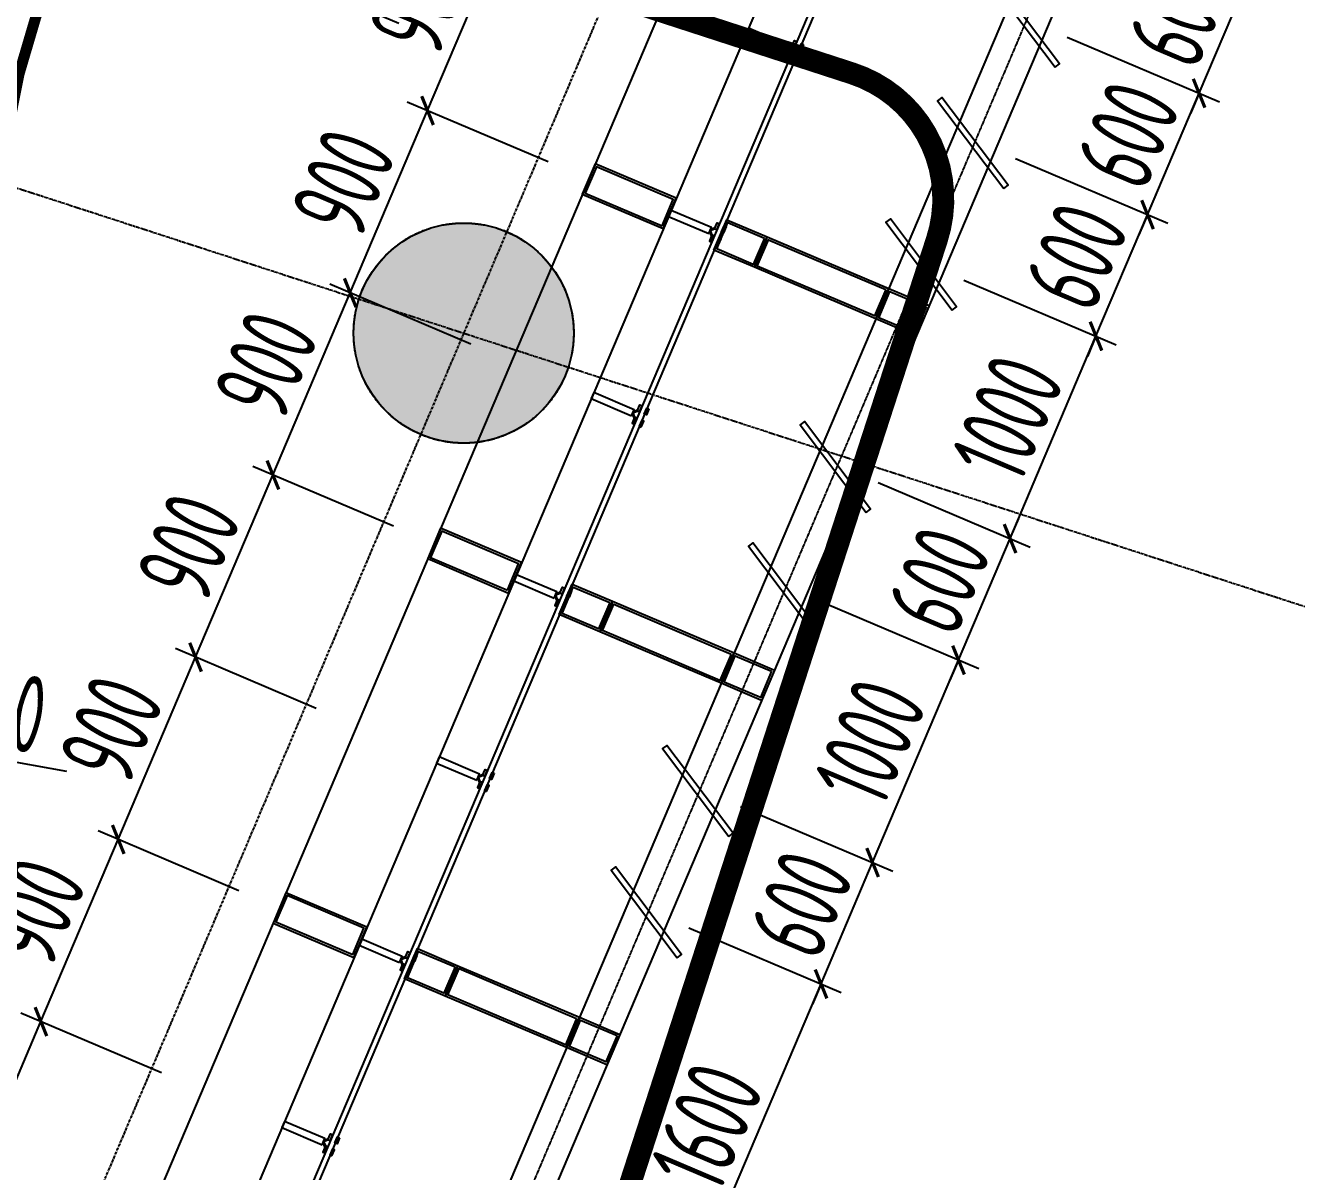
# Model space of a CAD drawing. Extents: x -3523 to 12007717, y -6694179 to 21431.
# Drawn here: x 11976951 to 11982732, y -6413793 to -6408581 of the extents above; entities that cross this region are included whole.
import ezdxf
from ezdxf.enums import TextEntityAlignment as Align
from ezdxf.xclip import XClip

# ---------------------------------------------------------------- set-up
doc = ezdxf.new("R2010")
doc.units = 0
doc.header["$LTSCALE"] = 10
doc.header["$MEASUREMENT"] = 0
doc.header["$XCLIPFRAME"] = 0
for name, pattern in [('A3-RG-axis-100$0$CENTER', [2, 1.25, -0.25, 0.25, -0.25]), ('A3-RI-4F$0$DASH', [0.35, 0.25, -0.1]), ('A3-SYMB-4F-100$0$$AUDIT_BAD_LTYPE2', [0]), ('DASHED2', [0.375, 0.25, -0.125])]:
    doc.linetypes.add(name, pattern=pattern)
for name, color, linetype in [('A-CLOD', 200, 'Continuous'), ('A3-RB-4F-100$0$A-DIMS-100', 1, 'Continuous'), ('A3-RG-axis-100$0$A-GRID', 1, 'A3-RG-axis-100$0$CENTER'), ('A3-RI-4F$0$$1$A-STRS-HRAL', 80, 'Continuous'), ('A3-RI-4F$0$A-DETAILS', 11, 'Continuous'), ('A3-RI-4F$0$A-FACD-ALUM', 30, 'Continuous'), ('A3-RI-4F$0$A-FLOR', 2, 'Continuous'), ('A3-RI-4F$0$A-GLAZ', 140, 'Continuous'), ('A3-RI-4F$0$A-STRS-HRAL', 80, 'Continuous'), ('A3-RS-1F$0$A-HATH-GRAY', 8, 'Continuous'), ('A3-RS-1F$0$A-WALL', 7, 'Continuous'), ('A3-SYMB-4F-100$0$$AUDIT_BAD_LAYER1', 7, 'Continuous'), ('A3-SYMB-4F-100$0$A-SYMB', 4, 'Continuous')]:
    doc.layers.add(name, color=color, linetype=linetype)
doc.layers.add('A3-RI-4F$0$临时层', color=140, linetype='Continuous', plot=False)
doc.styles.add('A3-RB-4F-100$0$XD2008', font='xd-hzs.shx', dxfattribs={"width": 0.7, "bigfont": 'xd-hztxt.shx'})
doc.styles.add('A3-SYMB-4F-100$0$XD2008', font='hzs.shx', dxfattribs={"width": 0.7, "bigfont": 'hztxt.shx'})
doc.dimstyles.new('A3-RB-4F-100$0$XD100', dxfattribs={"dimscale": 100, "dimtxt": 3.5, "dimasz": 1.5, "dimexe": 1, "dimexo": 2, "dimgap": 0.5, "dimtad": 1, "dimdec": 0, "dimdsep": 46, "dimtxsty": 'A3-RB-4F-100$0$XD2008', "dimcen": 2.5, "dimclrt": 4, "dimaunit": 1, "dimadec": 0, "dimazin": 0, "dimtfac": 1, "dimtdec": 0, "dimtix": 1, "dimtmove": 0, "dimatfit": 3, "dimfxl": 0, "dimtolj": 1, "dimtzin": 0, "dimarcsym": 0})
doc.dimstyles.new('A3-RB-4F-100$0$XD100$0', dxfattribs={"dimscale": 100, "dimtxt": 3.5, "dimasz": 1, "dimexe": 1, "dimexo": 2, "dimgap": 0.5, "dimtad": 1, "dimdec": 0, "dimdsep": 46, "dimtxsty": 'A3-RB-4F-100$0$XD2008', "dimblk1": 'A3-RB-4F-100$0$_ARCHTICK', "dimblk2": 'A3-RB-4F-100$0$_ARCHTICK', "dimsah": 1, "dimcen": 2.5, "dimclrt": 4, "dimaunit": 1, "dimadec": 0, "dimazin": 0, "dimtfac": 1, "dimtdec": 0, "dimtix": 1, "dimtmove": 0, "dimatfit": 3, "dimfxl": 0, "dimtolj": 1, "dimtzin": 0, "dimarcsym": 0})

# ---------------------------------------------------------------- blocks, each defined once
blk = doc.blocks.new('A3-RI-4F')
at = {"layer": 'A3-RI-4F$0$$1$A-STRS-HRAL'}
blk.add_lwpolyline([(11978237.5, -6391710.7), (11986780.8, -6392158.5), (11972568.2, -6425641.2)], dxfattribs=at)
at = {"layer": 'A3-RI-4F$0$A-DETAILS'}
for p, q in [((11980414.4, -6408692.4), (11980422.4, -6408712)), ((11980417.2, -6408685.8), (11980436.8, -6408677.9)), ((11980417.2, -6408685.8), (11980425.1, -6408705.5)), ((11980419.9, -6408679.3), (11980439.6, -6408671.4)), ((11980068.3, -6409507.8), (11980087.9, -6409499.8)), ((11980062.8, -6409520.8), (11980070.7, -6409540.5)), ((11980065.5, -6409514.3), (11980085.2, -6409506.4)), ((11980065.5, -6409514.3), (11980073.5, -6409534)), ((11979711.1, -6410349.3), (11979719, -6410368.9)), ((11979713.9, -6410342.8), (11979733.5, -6410334.8)), ((11979713.9, -6410342.8), (11979721.8, -6410362.4)), ((11979716.6, -6410336.2), (11979736.3, -6410328.3)), ((11979359.4, -6411177.7), (11979367.4, -6411197.4)), ((11979362.2, -6411171.2), (11979381.9, -6411163.3)), ((11979362.2, -6411171.2), (11979370.1, -6411190.9)), ((11979365, -6411164.7), (11979384.6, -6411156.8)), ((11979013.3, -6411993.2), (11979033, -6411985.2)), ((11979007.8, -6412006.2), (11979015.7, -6412025.8)), ((11979010.5, -6411999.7), (11979030.2, -6411991.7)), ((11979010.5, -6411999.7), (11979018.5, -6412019.3)), ((11978656.1, -6412834.6), (11978664.1, -6412854.3)), ((11978658.9, -6412828.1), (11978678.6, -6412820.2)), ((11978658.9, -6412828.1), (11978666.8, -6412847.8)), ((11978661.6, -6412821.6), (11978681.3, -6412813.7)), ((11978304.5, -6413663.1), (11978312.4, -6413682.8)), ((11978307.2, -6413656.6), (11978326.9, -6413648.6)), ((11978307.2, -6413656.6), (11978315.2, -6413676.2)), ((11978310, -6413650.1), (11978329.7, -6413642.1))]:
    blk.add_line(p, q, dxfattribs=at)
blk.add_lwpolyline([(11978189, -6391860.1), (11978365.4, -6391316.9), (11987372.2, -6391788.9), (11973314.7, -6424906.3)], dxfattribs=at)
for points in [[(11980411.3, -6408699.7), (11980423, -6408672), (11980238.9, -6408593.9), (11980227.2, -6408621.5)], [(11980457.8, -6408654.2), (11980446, -6408681.8), (11980436.8, -6408677.9), (11980448.6, -6408650.3)], [(11980490, -6408667.9), (11980478.3, -6408695.5), (11980469.1, -6408691.6), (11980480.8, -6408664)], [(11980422.6, -6408737), (11980434.3, -6408709.4), (11980425.1, -6408705.5), (11980413.4, -6408733.1)], [(11980454.8, -6408750.7), (11980466.5, -6408723.1), (11980457.3, -6408719.2), (11980445.6, -6408746.8)], [(11979852.1, -6409505.2), (11979910.7, -6409367.1), (11979542.5, -6409210.8), (11979483.9, -6409348.9)], [(11979846.8, -6409492.1), (11979897.6, -6409372.4), (11979547.8, -6409223.9), (11979497, -6409343.6)], [(11980059.7, -6409528.1), (11980071.4, -6409500.5), (11979887.3, -6409422.3), (11979875.6, -6409450)], [(11980324.9, -6409542.9), (11980266.3, -6409681), (11980082.2, -6409602.9), (11980140.8, -6409464.8)], [(11980106.1, -6409482.6), (11980094.4, -6409510.3), (11980085.2, -6409506.4), (11980096.9, -6409478.7)], [(11980311.8, -6409548.2), (11980261, -6409667.9), (11980095.4, -6409597.6), (11980146.1, -6409477.9)], [(11980138.3, -6409496.3), (11980126.6, -6409523.9), (11980117.4, -6409520), (11980129.1, -6409492.4)], [(11980070.9, -6409565.5), (11980082.7, -6409537.9), (11980073.5, -6409534), (11980061.7, -6409561.6)], [(11980103.2, -6409579.2), (11980114.9, -6409551.6), (11980105.7, -6409547.6), (11980094, -6409575.3)], [(11980877.3, -6409777.4), (11980818.6, -6409915.5), (11980266.3, -6409681), (11980324.9, -6409542.9)], [(11980864.1, -6409782.7), (11980813.3, -6409902.3), (11980279.5, -6409675.7), (11980330.2, -6409556.1)], [(11981061.4, -6409855.5), (11981002.7, -6409993.6), (11980818.6, -6409915.5), (11980877.3, -6409777.4)], [(11981048.2, -6409860.8), (11980997.4, -6409980.5), (11980831.8, -6409910.2), (11980882.5, -6409790.5)], [(11979708, -6410356.6), (11979719.7, -6410328.9), (11979535.6, -6410250.8), (11979523.9, -6410278.4)], [(11979754.5, -6410311.1), (11979742.7, -6410338.7), (11979733.5, -6410334.8), (11979745.3, -6410307.2)], [(11979719.3, -6410393.9), (11979731, -6410366.3), (11979721.8, -6410362.4), (11979710.1, -6410390)], [(11979786.7, -6410324.8), (11979775, -6410352.4), (11979765.7, -6410348.5), (11979777.5, -6410320.9)], [(11979751.5, -6410407.6), (11979763.2, -6410380), (11979754, -6410376.1), (11979742.3, -6410403.7)], [(11979148.8, -6411162.1), (11979207.4, -6411024), (11978839.2, -6410867.7), (11978780.6, -6411005.8)], [(11979143.5, -6411149), (11979194.3, -6411029.3), (11978844.5, -6410880.8), (11978793.7, -6411000.5)], [(11979356.3, -6411185), (11979368.1, -6411157.4), (11979184, -6411079.3), (11979172.2, -6411106.9)], [(11979621.6, -6411199.9), (11979563, -6411337.9), (11979378.9, -6411259.8), (11979437.5, -6411121.7)], [(11979402.8, -6411139.6), (11979391.1, -6411167.2), (11979381.9, -6411163.3), (11979393.6, -6411135.6)], [(11979608.5, -6411205.2), (11979557.7, -6411324.8), (11979392, -6411254.5), (11979442.8, -6411134.8)], [(11979435, -6411153.2), (11979423.3, -6411180.8), (11979414.1, -6411176.9), (11979425.8, -6411149.3)], [(11979367.6, -6411222.4), (11979379.4, -6411194.8), (11979370.1, -6411190.9), (11979358.4, -6411218.5)], [(11979399.8, -6411236.1), (11979411.6, -6411208.5), (11979402.4, -6411204.6), (11979390.6, -6411232.2)], [(11980173.9, -6411434.3), (11980115.3, -6411572.4), (11979563, -6411337.9), (11979621.6, -6411199.9)], [(11980160.8, -6411439.6), (11980110, -6411559.3), (11979576.1, -6411332.6), (11979626.9, -6411213)], [(11980358, -6411512.4), (11980299.4, -6411650.5), (11980115.3, -6411572.4), (11980173.9, -6411434.3)], [(11980344.9, -6411517.7), (11980294.1, -6411637.4), (11980128.4, -6411567.1), (11980179.2, -6411447.4)], [(11979004.7, -6412013.5), (11979016.4, -6411985.9), (11978832.3, -6411907.7), (11978820.6, -6411935.3)], [(11979051.1, -6411968), (11979039.4, -6411995.6), (11979030.2, -6411991.7), (11979041.9, -6411964.1)], [(11979083.4, -6411981.7), (11979071.6, -6412009.3), (11979062.4, -6412005.4), (11979074.2, -6411977.8)], [(11979016, -6412050.9), (11979027.7, -6412023.2), (11979018.5, -6412019.3), (11979006.8, -6412046.9)], [(11979048.2, -6412064.5), (11979059.9, -6412036.9), (11979050.7, -6412033), (11979039, -6412060.6)], [(11978445.5, -6412819), (11978504.1, -6412680.9), (11978135.9, -6412524.6), (11978077.3, -6412662.7)], [(11978440.2, -6412805.9), (11978491, -6412686.2), (11978141.2, -6412537.8), (11978090.4, -6412657.4)], [(11978653, -6412841.9), (11978664.7, -6412814.3), (11978480.6, -6412736.2), (11978468.9, -6412763.8)], [(11978918.3, -6412856.8), (11978859.7, -6412994.8), (11978675.6, -6412916.7), (11978734.2, -6412778.6)], [(11978699.5, -6412796.5), (11978687.8, -6412824.1), (11978678.6, -6412820.2), (11978690.3, -6412792.6)], [(11978905.2, -6412862.1), (11978854.4, -6412981.7), (11978688.7, -6412911.4), (11978739.5, -6412791.7)], [(11978664.3, -6412879.3), (11978676, -6412851.7), (11978666.8, -6412847.8), (11978655.1, -6412875.4)], [(11978731.7, -6412810.1), (11978720, -6412837.8), (11978710.8, -6412833.8), (11978722.5, -6412806.2)], [(11979470.6, -6413091.2), (11979412, -6413229.3), (11978859.7, -6412994.8), (11978918.3, -6412856.8)], [(11978696.5, -6412893), (11978708.3, -6412865.4), (11978699.1, -6412861.5), (11978687.3, -6412889.1)], [(11979457.5, -6413096.5), (11979406.7, -6413216.2), (11978872.8, -6412989.5), (11978923.6, -6412869.9)], [(11979654.7, -6413169.3), (11979596.1, -6413307.4), (11979412, -6413229.3), (11979470.6, -6413091.2)], [(11979641.6, -6413174.6), (11979590.8, -6413294.3), (11979425.1, -6413224), (11979475.9, -6413104.3)], [(11978301.4, -6413670.4), (11978313.1, -6413642.8), (11978129, -6413564.6), (11978117.3, -6413592.2)], [(11978347.8, -6413624.9), (11978336.1, -6413652.5), (11978326.9, -6413648.6), (11978338.6, -6413621)], [(11978380, -6413638.6), (11978368.3, -6413666.2), (11978359.1, -6413662.3), (11978370.8, -6413634.7)], [(11978312.7, -6413707.8), (11978324.4, -6413680.2), (11978315.2, -6413676.2), (11978303.5, -6413703.9)], [(11978344.9, -6413721.4), (11978356.6, -6413693.8), (11978347.4, -6413689.9), (11978335.7, -6413717.5)]]:
    blk.add_lwpolyline(points, close=True, dxfattribs=at)
at = {"layer": 'A3-RI-4F$0$A-FACD-ALUM'}
for points in [[(11981634.6, -6408771.2), (11981654.6, -6408756.1), (11981353.7, -6408356.8), (11981333.7, -6408371.9)], [(11981400.2, -6409323.5), (11981420.2, -6409308.4), (11981119.2, -6408909.1), (11981099.3, -6408924.2)], [(11981165.7, -6409875.8), (11981185.7, -6409860.7), (11980884.8, -6409461.4), (11980864.8, -6409476.5)], [(11980775, -6410796.3), (11980795, -6410781.2), (11980494.1, -6410381.9), (11980474.1, -6410397)], [(11980540.6, -6411348.6), (11980560.5, -6411333.5), (11980259.6, -6410934.2), (11980239.7, -6410949.3)], [(11980149.8, -6412269.1), (11980169.8, -6412254), (11979868.9, -6411854.7), (11979848.9, -6411869.8)], [(11979915.4, -6412821.4), (11979935.4, -6412806.4), (11979634.5, -6412407), (11979614.5, -6412422.1)]]:
    blk.add_lwpolyline(points, close=True, dxfattribs=at)
at = {"layer": 'A3-RI-4F$0$A-FLOR', "linetype": 'A3-RI-4F$0$DASH', "const_width": 50}
blk.add_lwpolyline([(11968757.9, -6413465.9, -0.216553), (11974751.3, -6410645.7), (11975051.6, -6408978.4), (11976779.4, -6409539.8), (11976814.5, -6409345.1, -0.16088), (11978533.3, -6405952.9, 0.089363), (11981166.4, -6401870), (11983808.4, -6393738.5), (11978173.5, -6391907.6)], format="xyb", dxfattribs=at)
at = {"layer": 'A3-RI-4F$0$A-GLAZ'}
for p, q in [((11988804.6, -6391613.6), (11974465.3, -6425394.8)), ((11988508.9, -6391798.4), (11974281.2, -6425316.6))]:
    blk.add_line(p, q, dxfattribs=at)
for points in [[(11977951.2, -6391782.8), (11978187, -6391057.2), (11987741.9, -6391557.9), (11973544.8, -6425004)], [(11977975, -6391790.5), (11978204.8, -6391083.2), (11987704.9, -6391581), (11973521.8, -6424994.3)]]:
    blk.add_lwpolyline(points, dxfattribs=at)
at = {"layer": 'A3-RI-4F$0$A-GLAZ', "linetype": 'A3-RI-4F$0$DASH'}
blk.add_lwpolyline([(11987700.3, -6391655.9), (11988656.7, -6391706), (11974373.3, -6425355.7)], dxfattribs=at)
at = {"layer": 'A3-RI-4F$0$A-STRS-HRAL'}
for radius, start in [(6150, 136.17019), (6000, 136.26445)]:
    blk.add_arc((11982752.9, -6410223.2), radius, start, 169.79059, dxfattribs=at)
at = {"layer": 'A3-RI-4F$0$临时层'}
blk.add_circle((11978944.3, -6409980.3), 500.5, dxfattribs=at)
blk = doc.blocks.new('A3-RG-axis-100')
at = {"layer": 'A3-RG-axis-100$0$A-GRID'}
for p, q in [((11907916.9, -6386902.1), (12002104.9, -6417505.7)), ((11987492, -6389843.2), (11971114.4, -6428426.5))]:
    blk.add_line(p, q, dxfattribs=at)
blk = doc.blocks.new('A3-SYMB-4F-100$0$ECADI-TAG-HGHT（国标）')
at = {"color": 1, "const_width": 0.5}
blk.add_lwpolyline([(-2.121, 2.121), (0, 0), (2.121, 2.121)], dxfattribs=at)
at = {"color": 1}
blk.add_point((-1.481, 4.6), dxfattribs=at)
at = {"layer": 'A3-SYMB-4F-100$0$$AUDIT_BAD_LAYER1', "color": 1, "linetype": 'A3-SYMB-4F-100$0$$AUDIT_BAD_LTYPE2'}
blk.add_line((-2.121, 2.121), (11.768, 2.121), dxfattribs=at)
at = {"style": 'A3-SYMB-4F-100$0$XD2008', "width": 0.7}
blk.add_attdef('FL', text='', height=3, dxfattribs=at).set_placement((-2.689, 2.967), align=Align.RIGHT)
for tag, p in [('F.F.L.', (2.284, 2.967)), ('T.O.S.', (2.284, -1.104))]:
    blk.add_attdef(tag, p, '', height=3, dxfattribs=at)
blk = doc.blocks.new('A3-SYMB-4F-100')
at = {"layer": 'A3-SYMB-4F-100$0$A-SYMB'}
ref = blk.add_blockref('A3-SYMB-4F-100$0$ECADI-TAG-HGHT（国标）', (11977482.6, -6408306.5), dxfattribs=dict(at, xscale=100, yscale=100, rotation=337))
ref.add_attrib('F.F.L.', '9.450', (11977447.9, -6407969.4), dxfattribs={"layer": '0', "height": 300, "rotation": 337, "style": 'A3-SYMB-4F-100$0$XD2008', "width": 0.7})
blk = doc.blocks.new('A3-RB-4F-100$0$_ARCHTICK')
at = {"color": 0, "linetype": 'ByBlock', "const_width": 0.15}
blk.add_lwpolyline([(-0.5, -0.5), (0.5, 0.5)], dxfattribs=at)
blk = doc.blocks.new('*D2787')
at = {"layer": 'A3-RB-4F-100$0$A-DIMS-100', "color": 0, "lineweight": -2}
for p, q in [((11979680.8, -6408373.3), (11979039.6, -6408101.1)), ((11978780, -6408968.6), (11979131.7, -6408140.2)), ((11979329.1, -6409201.7), (11978688, -6408929.6))]:
    blk.add_line(p, q, dxfattribs=at)
at = {"layer": 'Defpoints', "color": 0}
for p in [(11979131.7, -6408140.2), (11979864.9, -6408451.4), (11979513.2, -6409279.9)]:
    blk.add_point(p, dxfattribs=at)
at = {"layer": 'A3-RB-4F-100$0$A-DIMS-100', "color": 0, "lineweight": -2, "xscale": 100, "yscale": 100, "zscale": 100}
for p, rotation in [((11979131.7, -6408140.2), 67.00000002036309), ((11978780, -6408968.6), 247.0000000203631)]:
    blk.add_blockref('A3-RB-4F-100$0$_ARCHTICK', p, dxfattribs=dict(at, rotation=rotation))
at = {"layer": 'A3-RB-4F-100$0$A-DIMS-100', "color": 4, "insert": (11978748.7, -6408466.5), "char_height": 350, "attachment_point": 5, "rotation": 67, "style": 'A3-RB-4F-100$0$XD2008'}
blk.add_mtext('\\A1;900', dxfattribs=at)
blk = doc.blocks.new('*D2822')
at = {"layer": 'A3-RB-4F-100$0$A-DIMS-100', "color": 0, "lineweight": -2}
for p, q in [((11978428.4, -6409797.1), (11978780, -6408968.6)), ((11979329.1, -6409201.7), (11978688, -6408929.6)), ((11978977.5, -6410030.2), (11978336.3, -6409758))]:
    blk.add_line(p, q, dxfattribs=at)
at = {"layer": 'Defpoints', "color": 0}
for p in [(11978780, -6408968.6), (11979513.2, -6409279.9), (11979161.6, -6410108.3)]:
    blk.add_point(p, dxfattribs=at)
at = {"layer": 'A3-RB-4F-100$0$A-DIMS-100', "color": 0, "lineweight": -2, "xscale": 100, "yscale": 100, "zscale": 100}
for p, rotation in [((11978780, -6408968.6), 67.00000002031676), ((11978428.4, -6409797.1), 247.0000000203168)]:
    blk.add_blockref('A3-RB-4F-100$0$_ARCHTICK', p, dxfattribs=dict(at, rotation=rotation))
at = {"layer": 'A3-RB-4F-100$0$A-DIMS-100', "color": 4, "insert": (11978397.1, -6409295), "char_height": 350, "attachment_point": 5, "rotation": 67, "style": 'A3-RB-4F-100$0$XD2008'}
blk.add_mtext('\\A1;900', dxfattribs=at)
blk = doc.blocks.new('*D2823')
at = {"layer": 'A3-RB-4F-100$0$A-DIMS-100', "color": 0, "lineweight": -2}
for p, q in [((11978977.5, -6410030.2), (11978336.3, -6409758)), ((11978076.7, -6410625.5), (11978428.4, -6409797.1)), ((11978625.8, -6410858.6), (11977984.7, -6410586.5))]:
    blk.add_line(p, q, dxfattribs=at)
at = {"layer": 'Defpoints', "color": 0}
for p in [(11978428.4, -6409797.1), (11979161.6, -6410108.3), (11978809.9, -6410936.8)]:
    blk.add_point(p, dxfattribs=at)
at = {"layer": 'A3-RB-4F-100$0$A-DIMS-100', "color": 0, "lineweight": -2, "xscale": 100, "yscale": 100, "zscale": 100}
for p, rotation in [((11978428.4, -6409797.1), 67.00000002036309), ((11978076.7, -6410625.5), 247.0000000203631)]:
    blk.add_blockref('A3-RB-4F-100$0$_ARCHTICK', p, dxfattribs=dict(at, rotation=rotation))
at = {"layer": 'A3-RB-4F-100$0$A-DIMS-100', "color": 4, "insert": (11978045.4, -6410123.4), "char_height": 350, "attachment_point": 5, "rotation": 67, "style": 'A3-RB-4F-100$0$XD2008'}
blk.add_mtext('\\A1;900', dxfattribs=at)
blk = doc.blocks.new('*D2824')
at = {"layer": 'A3-RB-4F-100$0$A-DIMS-100', "color": 0, "lineweight": -2}
for p, q in [((11978625.8, -6410858.6), (11977984.7, -6410586.5)), ((11977725, -6411454), (11978076.7, -6410625.5)), ((11978274.1, -6411687.1), (11977633, -6411414.9))]:
    blk.add_line(p, q, dxfattribs=at)
at = {"layer": 'Defpoints', "color": 0}
for p in [(11978076.7, -6410625.5), (11978809.9, -6410936.8), (11978458.2, -6411765.2)]:
    blk.add_point(p, dxfattribs=at)
at = {"layer": 'A3-RB-4F-100$0$A-DIMS-100', "color": 0, "lineweight": -2, "xscale": 100, "yscale": 100, "zscale": 100}
for p, rotation in [((11978076.7, -6410625.5), 67.00000002023077), ((11977725, -6411454), 247.0000000202308)]:
    blk.add_blockref('A3-RB-4F-100$0$_ARCHTICK', p, dxfattribs=dict(at, rotation=rotation))
at = {"layer": 'A3-RB-4F-100$0$A-DIMS-100', "color": 4, "insert": (11977693.8, -6410951.9), "char_height": 350, "attachment_point": 5, "rotation": 67, "style": 'A3-RB-4F-100$0$XD2008'}
blk.add_mtext('\\A1;900', dxfattribs=at)
blk = doc.blocks.new('*D2825')
at = {"layer": 'A3-RB-4F-100$0$A-DIMS-100', "color": 0, "lineweight": -2}
for p, q in [((11977373.4, -6412282.5), (11977725, -6411454)), ((11978274.1, -6411687.1), (11977633, -6411414.9)), ((11977922.5, -6412515.5), (11977281.3, -6412243.4))]:
    blk.add_line(p, q, dxfattribs=at)
at = {"layer": 'Defpoints', "color": 0}
for p in [(11977725, -6411454), (11978458.2, -6411765.2), (11978106.6, -6412593.7)]:
    blk.add_point(p, dxfattribs=at)
at = {"layer": 'A3-RB-4F-100$0$A-DIMS-100', "color": 0, "lineweight": -2, "xscale": 100, "yscale": 100, "zscale": 100}
for p, rotation in [((11977725, -6411454), 67.00000002033991), ((11977373.4, -6412282.5), 247.0000000203399)]:
    blk.add_blockref('A3-RB-4F-100$0$_ARCHTICK', p, dxfattribs=dict(at, rotation=rotation))
at = {"layer": 'A3-RB-4F-100$0$A-DIMS-100', "color": 4, "insert": (11977342.1, -6411780.3), "char_height": 350, "attachment_point": 5, "rotation": 67, "style": 'A3-RB-4F-100$0$XD2008'}
blk.add_mtext('\\A1;900', dxfattribs=at)
blk = doc.blocks.new('*D2826')
at = {"layer": 'A3-RB-4F-100$0$A-DIMS-100', "color": 0, "lineweight": -2}
for p, q in [((11977922.5, -6412515.5), (11977281.3, -6412243.4)), ((11977021.7, -6413110.9), (11977373.4, -6412282.5)), ((11977570.8, -6413344), (11976929.7, -6413071.8))]:
    blk.add_line(p, q, dxfattribs=at)
at = {"layer": 'Defpoints', "color": 0}
for p in [(11977373.4, -6412282.5), (11978106.6, -6412593.7), (11977754.9, -6413422.1)]:
    blk.add_point(p, dxfattribs=at)
at = {"layer": 'A3-RB-4F-100$0$A-DIMS-100', "color": 0, "lineweight": -2, "xscale": 100, "yscale": 100, "zscale": 100}
for p, rotation in [((11977373.4, -6412282.5), 67.00000002043258), ((11977021.7, -6413110.9), 247.0000000204326)]:
    blk.add_blockref('A3-RB-4F-100$0$_ARCHTICK', p, dxfattribs=dict(at, rotation=rotation))
at = {"layer": 'A3-RB-4F-100$0$A-DIMS-100', "color": 4, "insert": (11976990.4, -6412608.8), "char_height": 350, "attachment_point": 5, "rotation": 67, "style": 'A3-RB-4F-100$0$XD2008'}
blk.add_mtext('\\A1;900', dxfattribs=at)
blk = doc.blocks.new('*D2827')
at = {"layer": 'A3-RB-4F-100$0$A-DIMS-100', "color": 0, "lineweight": -2}
for p, q in [((11977570.8, -6413344), (11976929.7, -6413071.8)), ((11976670.1, -6413939.4), (11977021.7, -6413110.9)), ((11977219.2, -6414172.4), (11976578, -6413900.3))]:
    blk.add_line(p, q, dxfattribs=at)
at = {"layer": 'Defpoints', "color": 0}
for p in [(11977021.7, -6413110.9), (11977754.9, -6413422.1), (11977403.3, -6414250.6)]:
    blk.add_point(p, dxfattribs=at)
at = {"layer": 'A3-RB-4F-100$0$A-DIMS-100', "color": 0, "lineweight": -2, "xscale": 100, "yscale": 100, "zscale": 100}
for p, rotation in [((11977021.7, -6413110.9), 67.00000002035641), ((11976670.1, -6413939.4), 247.0000000203564)]:
    blk.add_blockref('A3-RB-4F-100$0$_ARCHTICK', p, dxfattribs=dict(at, rotation=rotation))
at = {"layer": 'A3-RB-4F-100$0$A-DIMS-100', "color": 4, "insert": (11976638.8, -6413437.2), "char_height": 350, "attachment_point": 5, "rotation": 67, "style": 'A3-RB-4F-100$0$XD2008'}
blk.add_mtext('\\A1;900', dxfattribs=at)
blk = doc.blocks.new('*D2426')
at = {"layer": 'A3-RB-4F-100$0$A-DIMS-100', "color": 0, "lineweight": -2}
for p, q in [((11981922.7, -6408082.3), (11982615.3, -6408376.3)), ((11982523.3, -6408337.2), (11982562.3, -6408245.2)), ((11982288.8, -6408889.6), (11982523.3, -6408337.2)), ((11981688.2, -6408634.6), (11982380.9, -6408928.6)), ((11982288.8, -6408889.6), (11982249.8, -6408981.6))]:
    blk.add_line(p, q, dxfattribs=at)
at = {"layer": 'Defpoints', "color": 0}
for p in [(11981738.6, -6408004.2), (11982523.3, -6408337.2), (11981504.1, -6408556.5)]:
    blk.add_point(p, dxfattribs=at)
at = {"layer": 'A3-RB-4F-100$0$A-DIMS-100', "color": 0, "lineweight": -2, "xscale": 100, "yscale": 100, "zscale": 100}
for p, rotation in [((11982523.3, -6408337.2), 246.999999999951), ((11982288.8, -6408889.6), 66.999999999951)]:
    blk.add_blockref('A3-RB-4F-100$0$_ARCHTICK', p, dxfattribs=dict(at, rotation=rotation))
at = {"layer": 'A3-RB-4F-100$0$A-DIMS-100', "color": 4, "insert": (11982198.9, -6408525.5), "char_height": 350, "attachment_point": 5, "rotation": 67, "style": 'A3-RB-4F-100$0$XD2008'}
blk.add_mtext('\\A1;600', dxfattribs=at)
blk = doc.blocks.new('*D2427')
at = {"layer": 'A3-RB-4F-100$0$A-DIMS-100', "color": 0, "lineweight": -2}
for p, q in [((11981688.2, -6408634.6), (11982380.9, -6408928.6)), ((11982288.8, -6408889.6), (11982327.9, -6408797.5)), ((11982054.4, -6409441.9), (11982288.8, -6408889.6)), ((11981453.8, -6409186.9), (11982146.4, -6409480.9)), ((11982054.4, -6409441.9), (11982015.3, -6409533.9))]:
    blk.add_line(p, q, dxfattribs=at)
at = {"layer": 'Defpoints', "color": 0}
for p in [(11981504.1, -6408556.5), (11982288.8, -6408889.6), (11981269.7, -6409108.8)]:
    blk.add_point(p, dxfattribs=at)
at = {"layer": 'A3-RB-4F-100$0$A-DIMS-100', "color": 0, "lineweight": -2, "xscale": 100, "yscale": 100, "zscale": 100}
for p, rotation in [((11982288.8, -6408889.6), 246.9999999998443), ((11982054.4, -6409441.9), 66.99999999984428)]:
    blk.add_blockref('A3-RB-4F-100$0$_ARCHTICK', p, dxfattribs=dict(at, rotation=rotation))
at = {"layer": 'A3-RB-4F-100$0$A-DIMS-100', "color": 4, "insert": (11981964.5, -6409077.8), "char_height": 350, "attachment_point": 5, "rotation": 67, "style": 'A3-RB-4F-100$0$XD2008'}
blk.add_mtext('\\A1;600', dxfattribs=at)
blk = doc.blocks.new('*D2428')
at = {"layer": 'A3-RB-4F-100$0$A-DIMS-100', "color": 0, "lineweight": -2}
for p, q in [((11981453.8, -6409186.9), (11982146.4, -6409480.9)), ((11982054.4, -6409441.9), (11982093.5, -6409349.8)), ((11981819.9, -6409994.2), (11982054.4, -6409441.9)), ((11981219.4, -6409739.2), (11981912, -6410033.2)), ((11981819.9, -6409994.2), (11981780.9, -6410086.2))]:
    blk.add_line(p, q, dxfattribs=at)
at = {"layer": 'Defpoints', "color": 0}
for p in [(11981269.7, -6409108.8), (11982054.4, -6409441.9), (11981035.3, -6409661.1)]:
    blk.add_point(p, dxfattribs=at)
at = {"layer": 'A3-RB-4F-100$0$A-DIMS-100', "color": 0, "lineweight": -2, "xscale": 100, "yscale": 100, "zscale": 100}
for p, rotation in [((11982054.4, -6409441.9), 246.999999999915), ((11981819.9, -6409994.2), 66.99999999991503)]:
    blk.add_blockref('A3-RB-4F-100$0$_ARCHTICK', p, dxfattribs=dict(at, rotation=rotation))
at = {"layer": 'A3-RB-4F-100$0$A-DIMS-100', "color": 4, "insert": (11981730.1, -6409630.1), "char_height": 350, "attachment_point": 5, "rotation": 67, "style": 'A3-RB-4F-100$0$XD2008'}
blk.add_mtext('\\A1;600', dxfattribs=at)
blk = doc.blocks.new('*D2429')
at = {"layer": 'A3-RB-4F-100$0$A-DIMS-100', "color": 0, "lineweight": -2}
for p, q in [((11981219.4, -6409739.2), (11981912, -6410033.2)), ((11981429.2, -6410914.7), (11981819.9, -6409994.2)), ((11980828.6, -6410659.7), (11981521.3, -6410953.7))]:
    blk.add_line(p, q, dxfattribs=at)
at = {"layer": 'Defpoints', "color": 0}
for p in [(11981035.3, -6409661.1), (11981819.9, -6409994.2), (11980644.5, -6410581.6)]:
    blk.add_point(p, dxfattribs=at)
at = {"layer": 'A3-RB-4F-100$0$A-DIMS-100', "color": 0, "lineweight": -2, "xscale": 100, "yscale": 100, "zscale": 100}
for p, rotation in [((11981819.9, -6409994.2), 66.99999999988721), ((11981429.2, -6410914.7), 246.9999999998872)]:
    blk.add_blockref('A3-RB-4F-100$0$_ARCHTICK', p, dxfattribs=dict(at, rotation=rotation))
at = {"layer": 'A3-RB-4F-100$0$A-DIMS-100', "color": 4, "insert": (11981417.5, -6410366.5), "char_height": 350, "attachment_point": 5, "rotation": 67, "style": 'A3-RB-4F-100$0$XD2008'}
blk.add_mtext('\\A1;1000', dxfattribs=at)
blk = doc.blocks.new('*D2430')
at = {"layer": 'A3-RB-4F-100$0$A-DIMS-100', "color": 0, "lineweight": -2}
for p, q in [((11980828.6, -6410659.7), (11981521.3, -6410953.7)), ((11981429.2, -6410914.7), (11981468.3, -6410822.6)), ((11981194.8, -6411467), (11981429.2, -6410914.7)), ((11980594.2, -6411212), (11981286.8, -6411506)), ((11981194.8, -6411467), (11981155.7, -6411559))]:
    blk.add_line(p, q, dxfattribs=at)
at = {"layer": 'Defpoints', "color": 0}
for p in [(11980644.5, -6410581.6), (11981429.2, -6410914.7), (11980410.1, -6411133.9)]:
    blk.add_point(p, dxfattribs=at)
at = {"layer": 'A3-RB-4F-100$0$A-DIMS-100', "color": 0, "lineweight": -2, "xscale": 100, "yscale": 100, "zscale": 100}
for p, rotation in [((11981429.2, -6410914.7), 246.9999999998039), ((11981194.8, -6411467), 66.99999999980392)]:
    blk.add_blockref('A3-RB-4F-100$0$_ARCHTICK', p, dxfattribs=dict(at, rotation=rotation))
at = {"layer": 'A3-RB-4F-100$0$A-DIMS-100', "color": 4, "insert": (11981104.9, -6411102.9), "char_height": 350, "attachment_point": 5, "rotation": 67, "style": 'A3-RB-4F-100$0$XD2008'}
blk.add_mtext('\\A1;600', dxfattribs=at)
blk = doc.blocks.new('*D2431')
at = {"layer": 'A3-RB-4F-100$0$A-DIMS-100', "color": 0, "lineweight": -2}
for p, q in [((11980594.2, -6411212), (11981286.8, -6411506)), ((11980804, -6412387.5), (11981194.8, -6411467)), ((11980203.5, -6412132.5), (11980896.1, -6412426.5))]:
    blk.add_line(p, q, dxfattribs=at)
at = {"layer": 'Defpoints', "color": 0}
for p in [(11980410.1, -6411133.9), (11981194.8, -6411467), (11980019.4, -6412054.4)]:
    blk.add_point(p, dxfattribs=at)
at = {"layer": 'A3-RB-4F-100$0$A-DIMS-100', "color": 0, "lineweight": -2, "xscale": 100, "yscale": 100, "zscale": 100}
for p, rotation in [((11981194.8, -6411467), 66.99999999988536), ((11980804, -6412387.5), 246.9999999998853)]:
    blk.add_blockref('A3-RB-4F-100$0$_ARCHTICK', p, dxfattribs=dict(at, rotation=rotation))
at = {"layer": 'A3-RB-4F-100$0$A-DIMS-100', "color": 4, "insert": (11980792.3, -6411839.3), "char_height": 350, "attachment_point": 5, "rotation": 67, "style": 'A3-RB-4F-100$0$XD2008'}
blk.add_mtext('\\A1;1000', dxfattribs=at)
blk = doc.blocks.new('*D2432')
at = {"layer": 'A3-RB-4F-100$0$A-DIMS-100', "color": 0, "lineweight": -2}
for p, q in [((11980203.5, -6412132.5), (11980896.1, -6412426.5)), ((11980804, -6412387.5), (11980843.1, -6412295.4)), ((11980569.6, -6412939.8), (11980804, -6412387.5)), ((11979969, -6412684.8), (11980661.7, -6412978.8)), ((11980569.6, -6412939.8), (11980530.5, -6413031.8))]:
    blk.add_line(p, q, dxfattribs=at)
at = {"layer": 'Defpoints', "color": 0}
for p in [(11980019.4, -6412054.4), (11980804, -6412387.5), (11979784.9, -6412606.7)]:
    blk.add_point(p, dxfattribs=at)
at = {"layer": 'A3-RB-4F-100$0$A-DIMS-100', "color": 0, "lineweight": -2, "xscale": 100, "yscale": 100, "zscale": 100}
for p, rotation in [((11980804, -6412387.5), 246.9999999998446), ((11980569.6, -6412939.8), 66.9999999998446)]:
    blk.add_blockref('A3-RB-4F-100$0$_ARCHTICK', p, dxfattribs=dict(at, rotation=rotation))
at = {"layer": 'A3-RB-4F-100$0$A-DIMS-100', "color": 4, "insert": (11980479.7, -6412575.7), "char_height": 350, "attachment_point": 5, "rotation": 67, "style": 'A3-RB-4F-100$0$XD2008'}
blk.add_mtext('\\A1;600', dxfattribs=at)
blk = doc.blocks.new('*D2433')
at = {"layer": 'A3-RB-4F-100$0$A-DIMS-100', "color": 0, "lineweight": -2}
for p, q in [((11979969, -6412684.8), (11980661.7, -6412978.8)), ((11979944.4, -6414412.6), (11980569.6, -6412939.8)), ((11979343.9, -6414157.6), (11980036.5, -6414451.7))]:
    blk.add_line(p, q, dxfattribs=at)
at = {"layer": 'Defpoints', "color": 0}
for p in [(11979784.9, -6412606.7), (11980569.6, -6412939.8), (11979159.7, -6414079.5)]:
    blk.add_point(p, dxfattribs=at)
at = {"layer": 'A3-RB-4F-100$0$A-DIMS-100', "color": 0, "lineweight": -2, "xscale": 100, "yscale": 100, "zscale": 100}
for p, rotation in [((11980569.6, -6412939.8), 66.99999999987006), ((11979944.4, -6414412.6), 246.9999999998701)]:
    blk.add_blockref('A3-RB-4F-100$0$_ARCHTICK', p, dxfattribs=dict(at, rotation=rotation))
at = {"layer": 'A3-RB-4F-100$0$A-DIMS-100', "color": 4, "insert": (11980049.9, -6413588.3), "char_height": 350, "attachment_point": 5, "rotation": 67, "style": 'A3-RB-4F-100$0$XD2008'}
blk.add_mtext('\\A1;1600', dxfattribs=at)
blk = doc.blocks.new('*D2466')
at = {"layer": 'A3-RB-4F-100$0$A-DIMS-100', "color": 0, "lineweight": -2}
for p, q in [((11976094.5, -6412496.6), (11976236.5, -6411708.1)), ((11976242.1, -6412523.2), (11976384.1, -6411734.7)), ((11976218.8, -6411806.5), (11976366.4, -6411833.1)), ((11976366.4, -6411833.1), (11977137.3, -6411971.9))]:
    blk.add_line(p, q, dxfattribs=at)
at = {"layer": 'Defpoints', "color": 0}
for p in [(11976366.4, -6411833.1), (11976059, -6412693.4), (11976206.7, -6412720)]:
    blk.add_point(p, dxfattribs=at)
at = {"layer": 'A3-RB-4F-100$0$A-DIMS-100', "color": 0, "lineweight": -2, "xscale": 100, "yscale": 100, "zscale": 100}
for p, rotation in [((11976218.8, -6411806.5), 169.7905875848389), ((11976366.4, -6411833.1), 349.7905875848389)]:
    blk.add_blockref('A3-RB-4F-100$0$_ARCHTICK', p, dxfattribs=dict(at, rotation=rotation))
at = {"layer": 'A3-RB-4F-100$0$A-DIMS-100', "color": 4, "insert": (11976841, -6411689.9), "char_height": 350, "attachment_point": 5, "rotation": 349.79059, "style": 'A3-RB-4F-100$0$XD2008'}
blk.add_mtext('\\A1;150', dxfattribs=at)
blk = doc.blocks.new('*D2488')
at = {"layer": 'A3-RB-4F-100$0$A-DIMS-100', "color": 0, "lineweight": -2}
blk.add_line((11978678.5, -6407707.7), (11977519.9, -6406992.4), dxfattribs=at)
at = {"layer": 'Defpoints', "color": 0}
for p in [(11977519.9, -6406992.4), (11982752.9, -6410223.2)]:
    blk.add_point(p, dxfattribs=at)
at = {"layer": 'A3-RB-4F-100$0$A-DIMS-100', "color": 0, "lineweight": -2, "xscale": 100, "yscale": 100, "zscale": 100, "rotation": 148.3090393968849}
blk.add_blockref('A3-RB-4F-100$0$_ARCHTICK', (11977519.9, -6406992.4), dxfattribs=at)
at = {"layer": 'A3-RB-4F-100$0$A-DIMS-100', "color": 4, "insert": (11978302.5, -6407211.2), "char_height": 350, "attachment_point": 5, "rotation": 328.30904, "style": 'A3-RB-4F-100$0$XD2008'}
blk.add_mtext('\\A1;R6150', dxfattribs=at)
blk = doc.blocks.new('A3-RS-1F')
at = {"layer": 'A3-RS-1F$0$A-HATH-GRAY'}
h = blk.add_hatch(color=256, dxfattribs=at)
edge = h.paths.add_edge_path()
edge.add_arc((11978944.3, -6409980.3), 500.5, 0, 360)
at = {"layer": 'A3-RS-1F$0$A-WALL'}
blk.add_circle((11978944.3, -6409980.3), 500.5, dxfattribs=at)
blk = doc.blocks.new('A3-RB-4F-100')
at = {"layer": 'A3-RB-4F-100$0$A-DIMS-100'}
dim = blk.add_radius_dim(center=(11982752.9, -6410223.2), mpoint=(11977519.9, -6406992.4), dimstyle='A3-RB-4F-100$0$XD100', override={"dimasz": 1, "dimblk1": 'A3-RB-4F-100$0$_ARCHTICK', "dimblk2": 'A3-RB-4F-100$0$_ARCHTICK', "dimsah": 1, "dimadec": 3}, dxfattribs=at)
dim.commit()
dim.dimension.update_dxf_attribs({"geometry": '*D2488', "text_midpoint": (11978184.3, -6407402.6), "dimtype": 132})
for base, p1, p2, picture, middle in [((11979131.7, -6408140.2), (11979513.2, -6409279.9), (11979864.9, -6408451.4), '*D2787', (11978955.8, -6408554.4)), ((11978780, -6408968.6), (11979161.6, -6410108.3), (11979513.2, -6409279.9), '*D2822', (11978604.2, -6409382.9)), ((11978428.4, -6409797.1), (11978809.9, -6410936.8), (11979161.6, -6410108.3), '*D2823', (11978252.5, -6410211.3)), ((11978076.7, -6410625.5), (11978458.2, -6411765.2), (11978809.9, -6410936.8), '*D2824', (11977900.9, -6411039.8)), ((11977725, -6411454), (11978106.6, -6412593.7), (11978458.2, -6411765.2), '*D2825', (11977549.2, -6411868.2)), ((11977373.4, -6412282.5), (11977754.9, -6413422.1), (11978106.6, -6412593.7), '*D2826', (11977197.6, -6412696.7)), ((11977021.7, -6413110.9), (11977403.3, -6414250.6), (11977754.9, -6413422.1), '*D2827', (11976845.9, -6413525.1))]:
    dim = blk.add_linear_dim(base=base, p1=p1, p2=p2, angle=67, text='900', dimstyle='A3-RB-4F-100$0$XD100$0', override={"dimasz": 1, "dimadec": 3}, dxfattribs=at)
    dim.commit()
    dim.dimension.update_dxf_attribs({"geometry": picture, "text_midpoint": middle, "dimtype": 129})
for p1, p2, picture, middle in [((11981504.1, -6408556.5), (11981738.6, -6408004.2), '*D2426', (11982198.9, -6408525.5)), ((11981269.7, -6409108.8), (11981504.1, -6408556.5), '*D2427', (11981964.5, -6409077.8)), ((11981035.3, -6409661.1), (11981269.7, -6409108.8), '*D2428', (11981730.1, -6409630.1)), ((11980644.5, -6410581.6), (11981035.3, -6409661.1), '*D2429', (11981417.5, -6410366.5)), ((11980410.1, -6411133.9), (11980644.5, -6410581.6), '*D2430', (11981104.9, -6411102.9)), ((11980019.4, -6412054.4), (11980410.1, -6411133.9), '*D2431', (11980792.3, -6411839.3)), ((11979784.9, -6412606.7), (11980019.4, -6412054.4), '*D2432', (11980479.7, -6412575.7)), ((11979159.7, -6414079.5), (11979784.9, -6412606.7), '*D2433', (11980049.9, -6413588.3))]:
    dim = blk.add_aligned_dim(p1=p1, p2=p2, distance=-852.5, dimstyle='A3-RB-4F-100$0$XD100$0', dxfattribs=at)
    dim.commit()
    dim.dimension.update_dxf_attribs({"geometry": picture, "text_midpoint": middle})
dim = blk.add_linear_dim(base=(11976366.4, -6411833.1), p1=(11976059, -6412693.4), p2=(11976206.7, -6412720), angle=349.79059, dimstyle='A3-RB-4F-100$0$XD100$0', override={"dimadec": 3}, dxfattribs=at)
dim.commit()
dim.dimension.update_dxf_attribs({"geometry": '*D2466', "text_midpoint": (11976801.1, -6411911.4), "dimtype": 129})

msp = doc.modelspace()

# ---------------------------------------------------------------- linework, layer by layer
at = {"layer": 'A-CLOD', "linetype": 'DASHED2', "const_width": 100}
msp.add_lwpolyline([(11972950.1, -6406277.8), (11980711, -6408799.5, -0.414214), (11981096.2, -6409555.6), (11977674.7, -6420085.8, -0.414214), (11976918.7, -6420471), (11969157.8, -6417949.4, -0.414214), (11968772.6, -6417193.3), (11972194, -6406663.1, -0.414214)], format="xyb", close=True, dxfattribs=at)

# ---------------------------------------------------------------- block references
for name in ['A3-RB-4F-100', 'A3-RI-4F', 'A3-RG-axis-100', 'A3-SYMB-4F-100']:
    msp.add_blockref(name, (0, 0))
ref = msp.add_blockref('A3-RS-1F', (0, 0))
XClip(ref).set_block_clipping_path([(11871425.4322899505, -6415321.6611522771), (11906602.3863900397, -6425223.3304480491), (11927660.6718041506, -6433885.5894491719), (11979180.2172092292, -6452870.0973187089), (12006666.0703704003, -6383055.1873073513), (11899640.5729718395, -6357118.50795958), (11882000.8699817006, -6406957.6178313009)])

doc.saveas('drawing.dxf')
